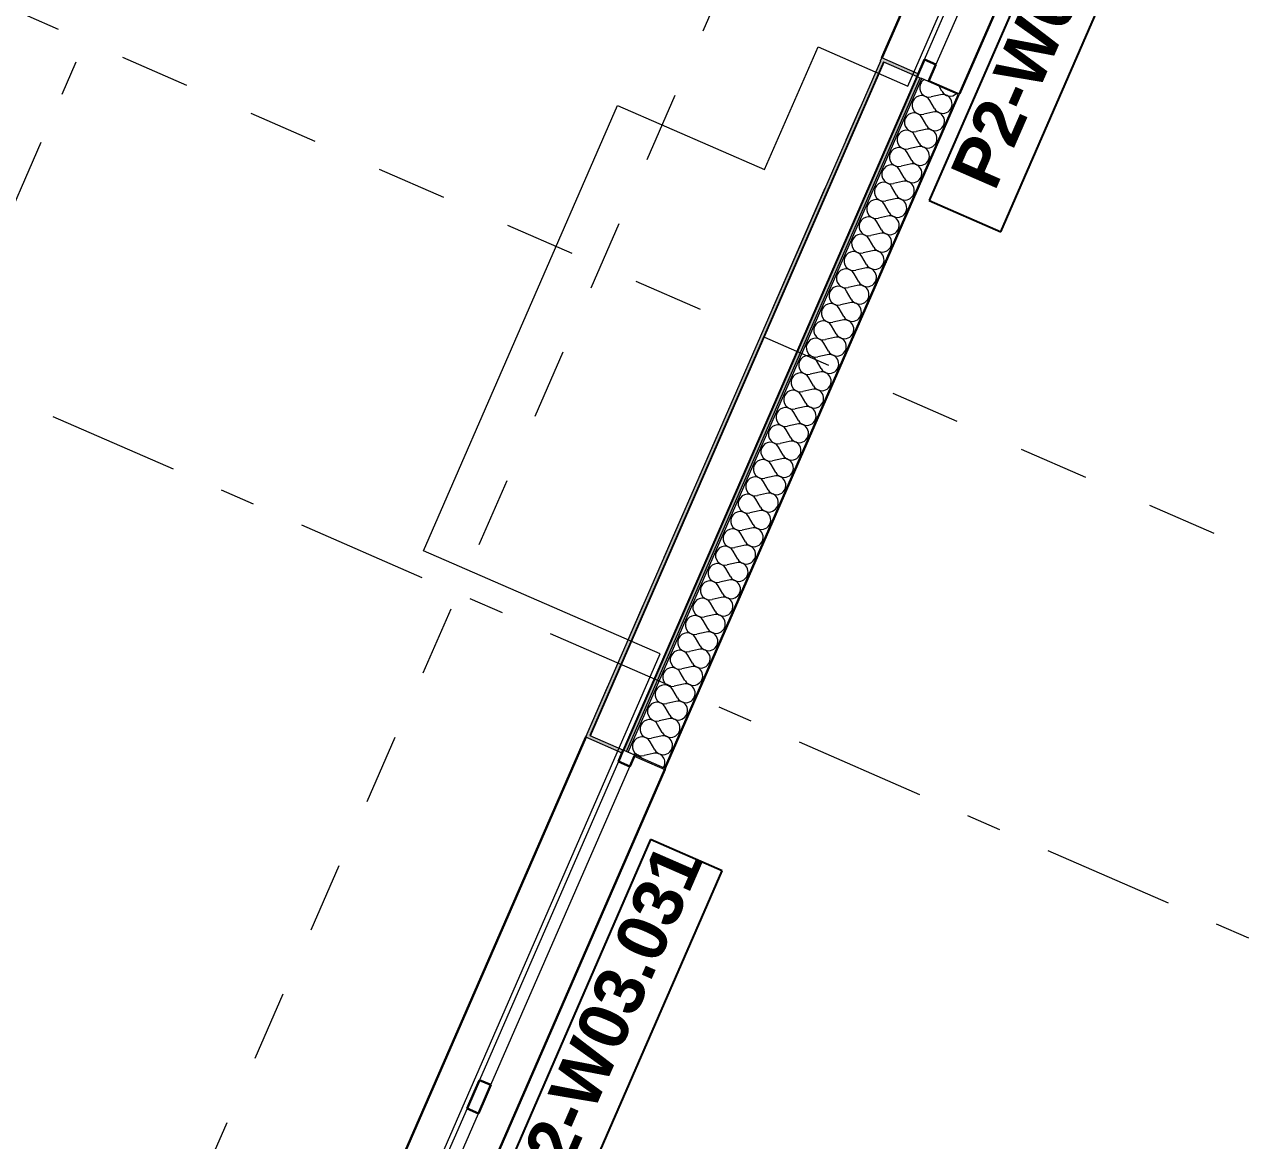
# Model space of a CAD drawing. Header units: millimetres. Extents: x -35034 to 431752, y -71616 to 25069.
# Drawn here: x 356836 to 361765, y -43291 to -38794 of the extents above; entities that cross this region are included whole.
import ezdxf
from ezdxf.enums import TextEntityAlignment as Align

# ---------------------------------------------------------------- set-up
doc = ezdxf.new("R2010")
doc.units = ezdxf.units.MM
doc.header["$MEASUREMENT"] = 0
doc.linetypes.add('Dashed', pattern=[564.444447, 282.222223, -282.222223])
doc.linetypes.add('Double Dashed', pattern=[1093.611073, 529.166651, -211.666656, 141.111112, -211.666656])
for name, color, linetype in [('A-95-MC_Marker_Section_P2.Marker', 7, 'Continuous'), ('New_A-15-MG_Structural_Grid_Phase_2', 7, 'Continuous'), ('New_A-20-M_Floor_Slab', 7, 'Continuous'), ('New_A-25-M_Wall_Ext', 7, 'Continuous'), ('New_ArchiCAD Window Markers', 7, 'Continuous'), ('New_ArchiCAD Windows', 7, 'Continuous')]:
    doc.layers.add(name, color=color, linetype=linetype)
for name, color, linetype, lineweight in [('A-95-MC_Marker_Section_P2.Marker_Pen_No__1', 7, 'Continuous', 13), ('New_A-20-M_Floor_Slab_Pen_No__89', 8, 'Continuous', 20), ('New_A-25-M_Wall_Ext_Pen_No__1', 7, 'Continuous', 13), ('New_ArchiCAD Window Markers_Pen_No__1', 7, 'Continuous', 13), ('New_ArchiCAD Window Markers_Pen_No__5', 7, 'Continuous', 25), ('New_ArchiCAD Windows_Pen_No__1', 7, 'Continuous', 13), ('New_ArchiCAD Windows_Pen_No__83', 8, 'Continuous', 20)]:
    doc.layers.add(name, color=color, linetype=linetype, lineweight=lineweight)
for name, color, linetype, lineweight, true_color in [('New_A-15-MG_Structural_Grid_Phase_2_Pen_No__222', 7, 'Continuous', 13, 0x65af33), ('New_A-25-M_Wall_Ext_Pen_No__107', 7, 'Continuous', 15, 0xa6a6a6), ('New_ArchiCAD Windows_Pen_No__23', 7, 'Continuous', 30, 0x2a2a2a), ('New_ArchiCAD Windows_Pen_No__43', 7, 'Continuous', 30, 0x444444)]:
    doc.layers.add(name, color=color, linetype=linetype, lineweight=lineweight, true_color=true_color)
doc.styles.add('GENERATED_STYLE_2', font='')
doc.styles.add('GENERATED_STYLE_4', font='')
doc.styles.get('GENERATED_STYLE_2').set_extended_font_data('Arial', bold=True)
doc.styles.get('GENERATED_STYLE_4').set_extended_font_data('Swis721 BT')
pattern_1 = [(0, (341458.06, 0), (0, 173.2051), [0, -100]), (0, (341508.06, 86.6), (0, 173.2051), [0, -100])]

# ---------------------------------------------------------------- blocks, each defined once
blk = doc.blocks.new('Slab_6_2', base_point=(319508.7, -20986.7))
at = {"layer": 'New_A-20-M_Floor_Slab_Pen_No__89', "linetype": 'Continuous', "flags": 128}
blk.add_lwpolyline([(306424.3, -33162.5), (323848.8, -40760.4), (322670.8, -43462.1), (326327.1, -45056.4), (326683.1, -44240), (331588.3, -46379), (329957.6, -50118.9), (334379.8, -52047.2), (335581, -49292.3), (335452.7, -49236.4), (333019, -48175.2), (334287.9, -45265.1), (336721.6, -46326.4), (337110.9, -46496.1), (353944.7, -53836.5), (359397.8, -41330.7), (358443.8, -40914.7), (359226, -39120.8), (359818.7, -39379.3), (360034.2, -38885), (360395.6, -39042.6), (361680.2, -36096.6)], dxfattribs=at)
blk = doc.blocks.new('*X933', base_point=(341458.1, 0))
at = {"layer": 'New_A-25-M_Wall_Ext_Pen_No__107', "linetype": 'Continuous'}
for p, q in [((360527.4, -39077.5), (360490.3, -39086.2)), ((360533.5, -39063.5), (360521.9, -39043.1)), ((360503, -39133.3), (360484.2, -39100.2)), ((360472.6, -39203.2), (360453.8, -39170)), ((360496.9, -39147.3), (360459.8, -39156.1)), ((360466.5, -39217.1), (360429.4, -39225.9)), ((360442.1, -39273), (360423.3, -39239.9)), ((360411.6, -39342.8), (360392.8, -39309.7)), ((360436, -39287), (360398.9, -39295.7)), ((360405.6, -39356.8), (360368.5, -39365.6)), ((360375.1, -39426.7), (360338, -39435.4)), ((360381.2, -39412.7), (360362.4, -39379.6)), ((360350.7, -39482.5), (360331.9, -39449.4)), ((360320.3, -39552.4), (360301.5, -39519.2)), ((360344.7, -39496.5), (360307.6, -39505.3)), ((360314.2, -39566.3), (360277.1, -39575.1)), ((360289.8, -39622.2), (360271, -39589.1)), ((360259.4, -39692), (360240.6, -39658.9)), ((360283.7, -39636.2), (360246.7, -39644.9)), ((360253.3, -39706), (360216.2, -39714.8)), ((360228.9, -39761.9), (360210.1, -39728.7)), ((360198.5, -39831.7), (360179.7, -39798.6)), ((360222.8, -39775.8), (360185.8, -39784.6)), ((360168, -39901.6), (360149.2, -39868.4)), ((360192.4, -39845.7), (360155.3, -39854.5)), ((360161.9, -39915.5), (360124.9, -39924.3)), ((360137.6, -39971.4), (360118.8, -39938.3)), ((360107.1, -40041.2), (360088.3, -40008.1)), ((360131.5, -39985.4), (360094.4, -39994.1)), ((360101, -40055.2), (360064, -40064)), ((360076.7, -40111.1), (360057.9, -40077.9)), ((360046.2, -40180.9), (360027.4, -40147.8)), ((360070.6, -40125), (360033.5, -40133.8)), ((360040.1, -40194.9), (360003, -40203.7)), ((360009.7, -40264.7), (359972.6, -40273.5)), ((360015.8, -40250.8), (359997, -40217.6)), ((359985.3, -40320.6), (359966.5, -40287.5)), ((359954.8, -40390.4), (359936, -40357.3)), ((359979.2, -40334.6), (359942.1, -40343.3)), ((359948.8, -40404.4), (359911.7, -40413.2)), ((359924.4, -40460.3), (359905.6, -40427.1)), ((359893.9, -40530.1), (359875.1, -40497)), ((359918.3, -40474.2), (359881.2, -40483)), ((359887.8, -40544.1), (359850.8, -40552.9)), ((359863.5, -40600), (359844.7, -40566.8)), ((359833, -40669.8), (359814.2, -40636.7)), ((359857.4, -40613.9), (359820.3, -40622.7)), ((359802.6, -40739.6), (359783.8, -40706.5)), ((359826.9, -40683.8), (359789.9, -40692.5)), ((359796.5, -40753.6), (359759.4, -40762.4)), ((359772.1, -40809.5), (359753.3, -40776.3)), ((359741.7, -40879.3), (359722.9, -40846.2)), ((359766, -40823.4), (359729, -40832.2)), ((359735.6, -40893.3), (359698.5, -40902.1)), ((359711.2, -40949.2), (359692.4, -40916)), ((359680.8, -41019), (359662, -40985.9)), ((359705.1, -40963.1), (359668.1, -40971.9)), ((359674.7, -41033), (359637.6, -41041.7)), ((359644.2, -41102.8), (359607.1, -41111.6)), ((359650.3, -41088.8), (359631.5, -41055.7)), ((359619.9, -41158.7), (359601.1, -41125.5)), ((359589.4, -41228.5), (359570.6, -41195.4)), ((359613.8, -41172.6), (359576.7, -41181.4)), ((359583.3, -41242.5), (359546.2, -41251.3)), ((359558.9, -41298.4), (359540.2, -41265.2)), ((359528.5, -41368.2), (359509.7, -41335.1)), ((359552.9, -41312.3), (359515.8, -41321.1)), ((359522.4, -41382.2), (359485.3, -41390.9)), ((359498, -41438), (359479.2, -41404.9)), ((359467.6, -41507.9), (359448.8, -41474.7)), ((359492, -41452), (359454.9, -41460.8)), ((359437.1, -41577.7), (359418.3, -41544.6)), ((359461.5, -41521.8), (359424.4, -41530.6)), ((359431, -41591.7), (359394, -41600.4)), ((359406.7, -41647.6), (359387.9, -41614.4)), ((359376.2, -41717.4), (359357.4, -41684.3)), ((359400.6, -41661.5), (359363.5, -41670.3)), ((359370.1, -41731.4), (359333.1, -41740.1))]:
    blk.add_line(p, q, dxfattribs=at)
for centre, start, end in [((360481.5, -39049.2), 121.7898, 156.4404), ((360451.1, -39119), 29.5705, 156.4404), ((360481.5, -39049.2), 156.4404, 283.3103), ((360536.1, -39114.5), 209.5705, 103.3103), ((360566.6, -39044.7), 209.5705, 310.8821), ((360451.1, -39119), 156.4404, 283.3103), ((360420.6, -39188.8), 156.4404, 283.3103), ((360420.6, -39188.8), 29.5705, 156.4404), ((360505.7, -39184.4), 209.5705, 103.3103), ((360390.2, -39258.7), 29.5705, 156.4404), ((360475.2, -39254.2), 209.5705, 103.3103), ((360390.2, -39258.7), 156.4404, 283.3103), ((360359.7, -39328.5), 156.4404, 283.3103), ((360359.7, -39328.5), 29.5705, 156.4404), ((360444.8, -39324), 209.5705, 103.3103), ((360329.3, -39398.3), 29.5705, 156.4404), ((360414.3, -39393.9), 209.5705, 103.3103), ((360329.3, -39398.3), 156.4404, 283.3103), ((360383.9, -39463.7), 209.5705, 103.3103), ((360298.8, -39468.2), 156.4404, 283.3103), ((360298.8, -39468.2), 29.5705, 156.4404), ((360268.4, -39538), 156.4404, 283.3103), ((360268.4, -39538), 29.5705, 156.4404), ((360353.4, -39533.6), 209.5705, 103.3103), ((360237.9, -39607.9), 29.5705, 156.4404), ((360323, -39603.4), 209.5705, 103.3103), ((360237.9, -39607.9), 156.4404, 283.3103), ((360207.4, -39677.7), 156.4404, 283.3103), ((360207.4, -39677.7), 29.5705, 156.4404), ((360292.5, -39673.2), 209.5705, 103.3103), ((360177, -39747.5), 29.5705, 156.4404), ((360262.1, -39743.1), 209.5705, 103.3103), ((360177, -39747.5), 156.4404, 283.3103), ((360146.5, -39817.4), 156.4404, 283.3103), ((360146.5, -39817.4), 29.5705, 156.4404), ((360231.6, -39812.9), 209.5705, 103.3103), ((360116.1, -39887.2), 29.5705, 156.4404), ((360201.2, -39882.8), 209.5705, 103.3103), ((360085.6, -39957.1), 29.5705, 156.4404), ((360116.1, -39887.2), 156.4404, 283.3103), ((360170.7, -39952.6), 209.5705, 103.3103), ((360085.6, -39957.1), 156.4404, 283.3103), ((360055.2, -40026.9), 156.4404, 283.3103), ((360055.2, -40026.9), 29.5705, 156.4404), ((360140.2, -40022.4), 209.5705, 103.3103), ((360024.7, -40096.7), 29.5705, 156.4404), ((360109.8, -40092.3), 209.5705, 103.3103), ((360024.7, -40096.7), 156.4404, 283.3103), ((359994.3, -40166.6), 156.4404, 283.3103), ((359994.3, -40166.6), 29.5705, 156.4404), ((360079.3, -40162.1), 209.5705, 103.3103), ((359963.8, -40236.4), 29.5705, 156.4404), ((360048.9, -40232), 209.5705, 103.3103), ((359963.8, -40236.4), 156.4404, 283.3103), ((360018.4, -40301.8), 209.5705, 103.3103), ((359933.4, -40306.3), 156.4404, 283.3103), ((359933.4, -40306.3), 29.5705, 156.4404), ((359902.9, -40376.1), 156.4404, 283.3103), ((359902.9, -40376.1), 29.5705, 156.4404), ((359988, -40371.6), 209.5705, 103.3103), ((359872.5, -40445.9), 29.5705, 156.4404), ((359957.5, -40441.5), 209.5705, 103.3103), ((359872.5, -40445.9), 156.4404, 283.3103), ((359842, -40515.8), 156.4404, 283.3103), ((359842, -40515.8), 29.5705, 156.4404), ((359927.1, -40511.3), 209.5705, 103.3103), ((359811.6, -40585.6), 29.5705, 156.4404), ((359896.6, -40581.2), 209.5705, 103.3103), ((359811.6, -40585.6), 156.4404, 283.3103), ((359781.1, -40655.5), 156.4404, 283.3103), ((359781.1, -40655.5), 29.5705, 156.4404), ((359866.2, -40651), 209.5705, 103.3103), ((359750.6, -40725.3), 29.5705, 156.4404), ((359835.7, -40720.8), 209.5705, 103.3103), ((359720.2, -40795.1), 29.5705, 156.4404), ((359750.6, -40725.3), 156.4404, 283.3103), ((359805.3, -40790.7), 209.5705, 103.3103), ((359720.2, -40795.1), 156.4404, 283.3103), ((359689.7, -40865), 156.4404, 283.3103), ((359689.7, -40865), 29.5705, 156.4404), ((359774.8, -40860.5), 209.5705, 103.3103), ((359659.3, -40934.8), 29.5705, 156.4404), ((359744.4, -40930.4), 209.5705, 103.3103), ((359659.3, -40934.8), 156.4404, 283.3103), ((359628.8, -41004.7), 156.4404, 283.3103), ((359628.8, -41004.7), 29.5705, 156.4404), ((359713.9, -41000.2), 209.5705, 103.3103), ((359598.4, -41074.5), 29.5705, 156.4404), ((359683.4, -41070), 209.5705, 103.3103), ((359598.4, -41074.5), 156.4404, 283.3103), ((359653, -41139.9), 209.5705, 103.3103), ((359567.9, -41144.3), 156.4404, 283.3103), ((359567.9, -41144.3), 29.5705, 156.4404), ((359537.5, -41214.2), 156.4404, 283.3103), ((359537.5, -41214.2), 29.5705, 156.4404), ((359622.5, -41209.7), 209.5705, 103.3103), ((359507, -41284), 29.5705, 156.4404), ((359592.1, -41279.6), 209.5705, 103.3103), ((359507, -41284), 156.4404, 283.3103), ((359476.6, -41353.9), 156.4404, 283.3103), ((359476.6, -41353.9), 29.5705, 156.4404), ((359561.6, -41349.4), 209.5705, 103.3103), ((359446.1, -41423.7), 29.5705, 156.4404), ((359531.2, -41419.2), 209.5705, 103.3103), ((359446.1, -41423.7), 156.4404, 283.3103), ((359415.7, -41493.5), 156.4404, 283.3103), ((359415.7, -41493.5), 29.5705, 156.4404), ((359500.7, -41489.1), 209.5705, 103.3103), ((359385.2, -41563.4), 29.5705, 156.4404), ((359470.3, -41558.9), 209.5705, 103.3103), ((359354.7, -41633.2), 29.5705, 156.4404), ((359385.2, -41563.4), 156.4404, 283.3103), ((359439.8, -41628.8), 209.5705, 103.3103), ((359354.7, -41633.2), 156.4404, 283.3103), ((359324.3, -41703.1), 156.4404, 283.3103), ((359324.3, -41703.1), 29.5705, 156.4404), ((359409.4, -41698.6), 209.5705, 103.3103), ((359293.8, -41772.9), 34.4891, 98.3917), ((359378.9, -41768.4), 327.7264, 103.3103)]:
    blk.add_arc(centre, 38.1, start, end, dxfattribs=at)
blk = doc.blocks.new('Window 19_7')
at = {"layer": 'New_ArchiCAD Windows_Pen_No__1', "linetype": 'Continuous'}
for p, q in [((-400, 0), (-400, -29.5)), ((400, 0), (400, -29.5)), ((-400, -29.5), (-400, -35.5)), ((-400, -35.5), (-400, -47.5)), ((-400, -47.5), (-400, -50)), ((400, -29.5), (400, -35.5)), ((400, -35.5), (400, -47.5)), ((400, -47.5), (400, -50))]:
    blk.add_line(p, q, dxfattribs=at)
at = {"layer": 'New_ArchiCAD Windows_Pen_No__23', "linetype": 'Continuous'}
for p, q in [((-395.5, 135), (395.5, 135)), ((-387.5, -210), (387.5, -210))]:
    blk.add_line(p, q, dxfattribs=at)
at = {"layer": 'New_ArchiCAD Windows_Pen_No__43', "linetype": 'Continuous'}
for p, q in [((-400, 0), (-325, 0)), ((-325, 0), (-325, -50)), ((325, -50), (325, 0)), ((325, 0), (400, 0)), ((-325, -50), (-400, -50)), ((400, -50), (325, -50))]:
    blk.add_line(p, q, dxfattribs=at)
at = {"layer": 'New_ArchiCAD Windows_Pen_No__83', "linetype": 'Continuous'}
for p, q in [((-325, 0), (325, 0)), ((325, -50), (-325, -50))]:
    blk.add_line(p, q, dxfattribs=at)
blk = doc.blocks.new('Window Stamp 18_6')
at = {"layer": 'New_ArchiCAD Window Markers_Pen_No__5', "linetype": 'Continuous'}
for p, q in [((838.5, -405), (-838.5, -405)), ((-838.5, -405), (-838.5, -719.3)), ((838.5, -719.3), (838.5, -405)), ((-838.5, -719.3), (838.5, -719.3)), ((-838.5, -719.3), (838.5, -719.3))]:
    blk.add_line(p, q, dxfattribs=at)
at = {"layer": 'New_ArchiCAD Window Markers_Pen_No__1', "style": 'GENERATED_STYLE_2'}
blk.add_attdef('AC_WIDO_ID', text='', height=200, dxfattribs=at).set_placement((-762.3, -654.1), align=Align.BOTTOM_LEFT)
blk = doc.blocks.new('Double Window 19_3')
at = {"layer": 'New_ArchiCAD Windows_Pen_No__1', "linetype": 'Continuous'}
for p, q in [((-1125, 0), (-1125, -29.5)), ((1125, 0), (1125, -29.5)), ((-1125, -29.5), (-1125, -35.5)), ((-1125, -35.5), (-1125, -47.5)), ((-1125, -47.5), (-1125, -50)), ((1125, -29.5), (1125, -35.5)), ((1125, -35.5), (1125, -47.5)), ((1125, -47.5), (1125, -50))]:
    blk.add_line(p, q, dxfattribs=at)
at = {"layer": 'New_ArchiCAD Windows_Pen_No__23', "linetype": 'Continuous'}
for p, q in [((-1120.5, 135), (1120.5, 135)), ((-1112.5, -210), (1112.5, -210))]:
    blk.add_line(p, q, dxfattribs=at)
at = {"layer": 'New_ArchiCAD Windows_Pen_No__43', "linetype": 'Continuous'}
for p, q in [((-1125, 0), (-1050, 0)), ((-1050, 0), (-1050, -50)), ((-450, -50), (-450, 0)), ((-450, 0), (-375, 0)), ((-375, 0), (-325, 0)), ((-325, 0), (-325, -50)), ((1075, -50), (1075, 0)), ((1075, 0), (1125, 0)), ((-1050, -50), (-1125, -50)), ((-375, -50), (-450, -50)), ((-325, -50), (-375, -50)), ((1125, -50), (1075, -50))]:
    blk.add_line(p, q, dxfattribs=at)
at = {"layer": 'New_ArchiCAD Windows_Pen_No__83', "linetype": 'Continuous'}
for p, q in [((-1050, 0), (-450, 0)), ((-325, 0), (1075, 0)), ((-450, -50), (-1050, -50)), ((1075, -50), (-325, -50))]:
    blk.add_line(p, q, dxfattribs=at)
blk = doc.blocks.new('Wall_274_2', base_point=(353871.8, -53650.9))
at = {"layer": 'New_A-25-M_Wall_Ext_Pen_No__107', "linetype": 'Continuous'}
for points in [[(360291.3, -38928.9), (360286.3, -38940.4), (360297.8, -38945.4), (360433, -39004.4), (360438, -38992.9)], [(359102.9, -41654.4), (359114.4, -41659.4), (360297.8, -38945.4), (360286.3, -38940.4)], [(360435.3, -39005.4), (359251.9, -41719.3), (359262.9, -41724.1), (360446.3, -39010.1)], [(359097.9, -41665.8), (359244.6, -41729.8), (359249.6, -41718.3), (359114.4, -41659.4), (359102.9, -41654.4)]]:
    blk.add_hatch(color=256, dxfattribs=at).paths.add_polyline_path(points)
at = {"layer": 'New_A-25-M_Wall_Ext_Pen_No__107', "linetype": 'Continuous', "lineweight": 0, "true_color": 0x535353}
for points in [[(360297.8, -38945.4), (359114.4, -41659.4), (359117.1, -41660.6), (360300.5, -38946.6)], [(359249.1, -41718.1), (359249.6, -41718.3), (359251.9, -41719.3), (360435.3, -39005.4), (360433, -39004.4), (360432.5, -39004.2)]]:
    blk.add_hatch(color=251, dxfattribs=at).paths.add_polyline_path(points)
at = {"layer": 'New_A-25-M_Wall_Ext_Pen_No__107', "linetype": 'Continuous'}
h = blk.add_hatch(dxfattribs=at)
h.set_pattern_fill('Plaster_0002', color=256, style=0, pattern_type=2)
h.set_pattern_definition(pattern_1)
h.paths.add_polyline_path([(360602.6, -39078.3), (360604.4, -39074.2), (360480.6, -39020.2), (360478.8, -39024.3), (360598.4, -39076.5)])
h = blk.add_hatch(dxfattribs=at)
h.set_pattern_fill('Plaster_0002', color=256, style=0, pattern_type=2)
h.set_pattern_definition(pattern_1)
h.paths.add_polyline_path([(359415, -41790.5), (359419.1, -41792.3), (360602.6, -39078.3), (360598.4, -39076.5)])
h = blk.add_hatch(dxfattribs=at)
h.set_pattern_fill('Plaster_0002', color=256, style=0, pattern_type=2)
h.set_pattern_definition(pattern_1)
h.paths.add_polyline_path([(359419.1, -41792.3), (359415, -41790.5), (359295.4, -41738.3), (359293.6, -41742.4), (359417.3, -41796.4)])
at = {"layer": 'New_A-25-M_Wall_Ext_Pen_No__1', "linetype": 'Continuous'}
for p, q in [((360286.3, -38940.4), (360291.3, -38928.9)), ((360438, -38992.9), (360291.3, -38928.9)), ((360297.8, -38945.4), (359114.4, -41659.4)), ((359117.1, -41660.6), (360300.5, -38946.6)), ((360297.8, -38945.4), (360433, -39004.4)), ((359249.1, -41718.1), (360432.5, -39004.2)), ((359251.9, -41719.3), (360435.3, -39005.4)), ((359262.9, -41724.1), (360446.3, -39010.1)), ((359268.4, -41726.5), (360451.8, -39012.5)), ((360433, -39004.4), (360438, -38992.9)), ((360435.3, -39005.4), (360433, -39004.4)), ((360446.3, -39010.1), (360435.3, -39005.4)), ((360451.8, -39012.5), (360446.3, -39010.1)), ((360478.8, -39024.3), (360451.8, -39012.5)), ((360478.8, -39024.3), (360480.6, -39020.2)), ((360598.4, -39076.5), (360478.8, -39024.3)), ((360480.6, -39020.2), (360604.4, -39074.2)), ((359415, -41790.5), (360598.4, -39076.5)), ((360602.6, -39078.3), (360604.4, -39074.2)), ((359102.9, -41654.4), (359097.9, -41665.8)), ((359244.6, -41729.8), (359097.9, -41665.8)), ((359114.4, -41659.4), (359249.6, -41718.3)), ((359249.6, -41718.3), (359244.6, -41729.8)), ((359251.9, -41719.3), (359249.6, -41718.3)), ((359262.9, -41724.1), (359251.9, -41719.3)), ((359268.4, -41726.5), (359262.9, -41724.1)), ((359295.4, -41738.3), (359268.4, -41726.5)), ((359295.4, -41738.3), (359293.6, -41742.4)), ((359293.6, -41742.4), (359417.3, -41796.4)), ((359415, -41790.5), (359295.4, -41738.3)), ((359419.1, -41792.3), (359417.3, -41796.4))]:
    blk.add_line(p, q, dxfattribs=at)
at = {"layer": 'New_A-25-M_Wall_Ext_Pen_No__1', "linetype": 'Continuous', "flags": 128}
for points in [[(360285.3, -38942.7), (359102.9, -41654.4)], [(359419.1, -41792.3), (360602.6, -39078.3)]]:
    blk.add_lwpolyline(points, dxfattribs=at)
at = {"layer": 'New_A-25-M_Wall_Ext', "color": 250, "lineweight": 50, "true_color": 0x2a2a2a}
blk.add_blockref('*X933', (341458.1, 0), dxfattribs=at)
at = {"layer": 'New_ArchiCAD Window Markers'}
ref = blk.add_blockref('Window Stamp 18_6', (360446.2, -38573.7), dxfattribs=dict(at, rotation=66.44041158399308))
ref.add_attrib('AC_WIDO_ID', 'P2-W03.030', dxfattribs={"layer": 'New_ArchiCAD Window Markers_Pen_No__1', "color": 7, "height": 200, "rotation": 66.4404, "style": 'GENERATED_STYLE_2'}).set_placement((360800.8, -39494.8), align=Align.BOTTOM_LEFT)
ref = blk.add_blockref('Window Stamp 18_6', (358653.2, -42685.6), dxfattribs=dict(at, rotation=66.44041158399308))
ref.add_attrib('AC_WIDO_ID', 'P2-W03.031', dxfattribs={"layer": 'New_ArchiCAD Window Markers_Pen_No__1', "color": 7, "height": 200, "rotation": 66.4404, "style": 'GENERATED_STYLE_2'}).set_placement((359007.9, -43606.6), align=Align.BOTTOM_LEFT)
at = {"layer": 'New_ArchiCAD Windows', "color": 251, "linetype": 'Continuous', "lineweight": 20, "true_color": 0x606060, "zscale": 1000, "rotation": 246.4404115839931}
blk.add_blockref('Window 19_7', (360638.7, -38657.7), dxfattribs=at)
at = {"layer": 'New_ArchiCAD Windows', "color": 251, "linetype": 'Continuous', "lineweight": 20, "true_color": 0x606060, "xscale": -1, "zscale": 1000, "rotation": 246.4404115839931}
blk.add_blockref('Double Window 19_3', (358845.7, -42769.5), dxfattribs=at)
blk = doc.blocks.new('Standard grid marker_10')
at = {"layer": 'New_A-15-MG_Structural_Grid_Phase_2_Pen_No__222', "linetype": 'Double Dashed'}
blk.add_line((705.1, 0), (53258.1, 0), dxfattribs=at)
at = {"layer": 'New_A-15-MG_Structural_Grid_Phase_2_Pen_No__222', "style": 'GENERATED_STYLE_4'}
for tag, p in [('AC_MarkerText_1_0', (-500, 38.7)), ('AC_MarkerText_1_1', (54463.2, 38.7))]:
    blk.add_attdef(tag, text='', height=350, rotation=180, dxfattribs=at).set_placement(p, align=Align.MIDDLE_CENTER)
blk = doc.blocks.new('Standard grid marker_14')
at = {"layer": 'New_A-15-MG_Structural_Grid_Phase_2_Pen_No__222', "linetype": 'Double Dashed'}
blk.add_line((7182, 0), (20268.4, 0), dxfattribs=at)
at = {"layer": 'New_A-15-MG_Structural_Grid_Phase_2_Pen_No__222', "style": 'GENERATED_STYLE_4'}
for tag, p in [('AC_MarkerText_1_0', (-500, 36.5)), ('AC_MarkerText_1_1', (27950.4, 36.5))]:
    blk.add_attdef(tag, text='', height=350, rotation=270, dxfattribs=at).set_placement(p, align=Align.MIDDLE_CENTER)
blk = doc.blocks.new('Standard grid marker_15')
at = {"layer": 'New_A-15-MG_Structural_Grid_Phase_2_Pen_No__222', "linetype": 'Double Dashed'}
blk.add_line((7182, 0), (20268.4, 0), dxfattribs=at)
at = {"layer": 'New_A-15-MG_Structural_Grid_Phase_2_Pen_No__222', "style": 'GENERATED_STYLE_4'}
for tag, p in [('AC_MarkerText_1_0', (-500, 36.5)), ('AC_MarkerText_1_1', (27950.4, 36.5))]:
    blk.add_attdef(tag, text='', height=350, rotation=270, dxfattribs=at).set_placement(p, align=Align.MIDDLE_CENTER)
blk = doc.blocks.new('Cutting Plane_2_2', base_point=(363392.3, -30055.5))
at = {"layer": 'A-95-MC_Marker_Section_P2.Marker_Pen_No__1', "linetype": 'Dashed'}
blk.add_line((363292.4, -30284.7), (351215.7, -57980.2), dxfattribs=at)
blk = doc.blocks.new('Cutting Plane_4_2', base_point=(316127.6, -21002.6))
at = {"layer": 'A-95-MC_Marker_Section_P2.Marker_Pen_No__1', "linetype": 'Dashed'}
blk.add_line((316356.7, -21102.5), (363850, -41811.9), dxfattribs=at)

msp = doc.modelspace()

# ---------------------------------------------------------------- block references
at = {"layer": 'A-95-MC_Marker_Section_P2.Marker'}
for name, p in [('Cutting Plane_4_2', (316127.6, -21002.6)), ('Cutting Plane_2_2', (363392.3, -30055.5))]:
    msp.add_blockref(name, p, dxfattribs=at)
at = {"layer": 'New_A-15-MG_Structural_Grid_Phase_2', "color": 8, "linetype": 'Continuous', "lineweight": 15, "zscale": 1000}
for name, p, rotation in [('Standard grid marker_10', (364097.6, -43491.3), 156.4404115839929), ('Standard grid marker_14', (350761.8, -53354.1), 66.44041158399293), ('Standard grid marker_15', (353483.7, -54541), 66.44041158399293)]:
    msp.add_blockref(name, p, dxfattribs=dict(at, rotation=rotation))
at = {"layer": 'New_A-20-M_Floor_Slab', "color": 8, "linetype": 'Continuous', "lineweight": 20}
msp.add_blockref('Slab_6_2', (319508.7, -20986.7), dxfattribs=at)
at = {"layer": 'New_A-25-M_Wall_Ext', "color": 250, "lineweight": 50, "true_color": 0x2a2a2a}
msp.add_blockref('Wall_274_2', (353871.8, -53650.9), dxfattribs=at)

doc.saveas('drawing.dxf')
